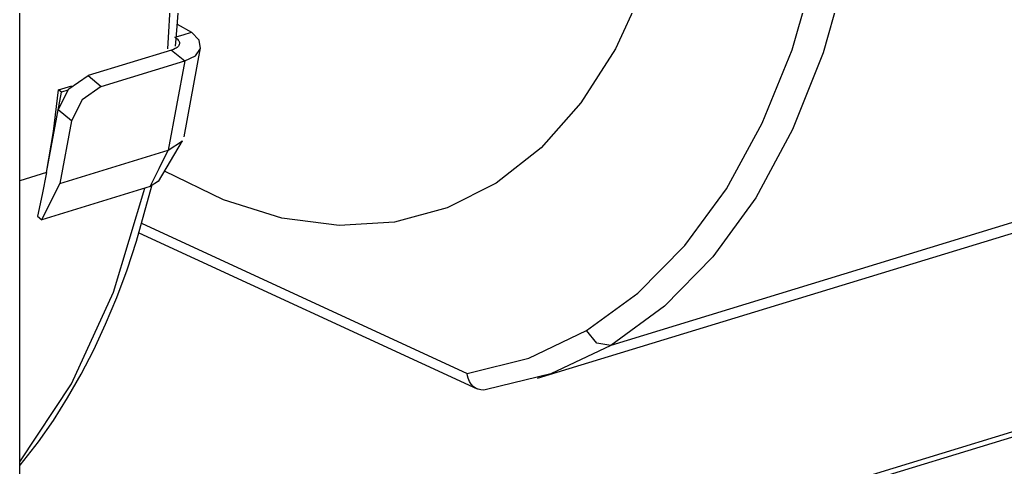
# Model space of a CAD drawing. Extents: x 594 to 813, y 174 to 240.
# Drawn here: x 735.602 to 736.306, y 230.766 to 231.085 of the extents above; entities that cross this region are included whole.
import ezdxf

# ---------------------------------------------------------------- set-up
doc = ezdxf.new("R2010")
doc.units = 0
doc.header["$MEASUREMENT"] = 0
doc.layers.add('AC.REF(S). PIPING', color=3, linetype='CONTINUOUS', lineweight=30)
doc.layers.add('LG-AIRCON', color=3, linetype='CONTINUOUS')

# ---------------------------------------------------------------- blocks, each defined once
blk = doc.blocks.new('B1-Low Static-Isometric')
at = {"layer": 'LG-AIRCON', "color": 3, "linetype": 'Continuous'}
for p, q in [((4545.564, 4415.45), (4545.564, 4528.557)), ((4658.991, 4461.216), (4545.564, 4426.561)), ((4659.636, 4461.041), (4545.564, 4426.189))]:
    blk.add_line(p, q, dxfattribs=at)
at = {"layer": 'LG-AIRCON', "color": 43, "linetype": 'Continuous'}
for p, q in [((4556.142, 4475.534), (4556.583, 4483.506)), ((4600.714, 4475.479), (4602.382, 4481.227)), ((4604.618, 4481.248), (4602.928, 4475.256)), ((4590.139, 4479.985), (4588.102, 4475.537)), ((4556.734, 4476.269), (4556.936, 4478.688)), ((4556.807, 4477.309), (4557.82, 4476.733)), ((4556.629, 4476.369), (4557.225, 4476.551)), ((4556.629, 4476.369), (4556.705, 4476.323)), ((4556.705, 4476.323), (4556.773, 4476.274)), ((4556.773, 4476.274), (4556.831, 4476.223)), ((4557.225, 4476.551), (4557.82, 4476.733)), ((4558.369, 4476.165), (4557.82, 4476.733)), ((4556.734, 4475.601), (4556.661, 4475.559)), ((4556.68, 4475.726), (4556.734, 4476.269)), ((4556.797, 4475.646), (4556.734, 4475.601)), ((4556.852, 4475.693), (4556.797, 4475.646)), ((4556.831, 4476.223), (4556.879, 4476.17)), ((4556.896, 4475.742), (4556.852, 4475.693)), ((4556.879, 4476.17), (4556.918, 4476.117)), ((4556.931, 4475.793), (4556.896, 4475.742)), ((4556.918, 4476.117), (4556.946, 4476.063)), ((4556.955, 4475.845), (4556.931, 4475.793)), ((4556.946, 4476.063), (4556.964, 4476.008)), ((4556.969, 4475.899), (4556.955, 4475.845)), ((4556.964, 4476.008), (4556.972, 4475.953)), ((4556.972, 4475.953), (4556.969, 4475.899)), ((4557.307, 4469.263), (4558.478, 4475.612)), ((4558.106, 4475.056), (4558.47, 4475.576)), ((4558.47, 4475.576), (4558.369, 4476.165)), ((4658.646, 4476.037), (4587.782, 4454.386)), ((4556.405, 4475.457), (4550.448, 4473.637)), ((4556.541, 4475.504), (4556.405, 4475.457)), ((4556.405, 4475.457), (4556.875, 4475.068)), ((4556.661, 4475.559), (4556.541, 4475.504)), ((4556.875, 4475.068), (4557.345, 4474.678)), ((4557.345, 4474.678), (4558.106, 4475.056)), ((4582.546, 4452.037), (4658.646, 4475.287)), ((4588.102, 4475.537), (4585.64, 4471.683)), ((4598.586, 4470.239), (4600.714, 4475.479)), ((4602.928, 4475.256), (4600.753, 4469.793)), ((4551.389, 4472.858), (4557.345, 4474.678)), ((4557.345, 4474.678), (4556.172, 4468.313)), ((4549.081, 4472.691), (4550.448, 4473.637)), ((4550.448, 4473.637), (4551.389, 4472.858)), ((4548.341, 4472.622), (4549.289, 4472.911)), ((4551.389, 4472.858), (4550.022, 4471.913)), ((4547.488, 4466.726), (4548.544, 4472.454)), ((4547.966, 4469.635), (4548.341, 4472.622)), ((4548.309, 4471.181), (4549.081, 4472.691)), ((4548.544, 4472.454), (4548.341, 4472.622)), ((4548.999, 4472.593), (4548.544, 4472.454)), ((4550.022, 4471.913), (4549.25, 4470.403)), ((4585.64, 4471.683), (4582.788, 4468.479)), ((4547.488, 4466.726), (4548.309, 4471.181)), ((4549.25, 4470.403), (4548.309, 4471.181)), ((4549.25, 4470.403), (4548.428, 4465.947)), ((4596.022, 4465.566), (4598.586, 4470.239)), ((4547.488, 4466.726), (4547.966, 4469.635)), ((4600.753, 4469.793), (4598.118, 4464.922)), ((4556.172, 4468.314), (4557.197, 4468.987)), ((4556.335, 4467.537), (4557.191, 4468.983)), ((4548.428, 4465.947), (4556.172, 4468.313)), ((4555.526, 4467.014), (4556.172, 4468.314)), ((4582.788, 4468.479), (4579.587, 4465.97)), ((4555.479, 4466.09), (4556.335, 4467.537)), ((4547.488, 4466.726), (4545.564, 4466.138)), ((4547.488, 4466.726), (4545.564, 4466.138)), ((4547.488, 4466.726), (4547.179, 4465.147)), ((4554.88, 4465.714), (4555.526, 4467.014)), ((4560.106, 4464.764), (4555.911, 4466.815)), ((4547.136, 4463.348), (4548.428, 4465.947)), ((4554.88, 4465.714), (4547.136, 4463.348)), ((4553.898, 4461.813), (4554.987, 4465.763)), ((4555.466, 4466.114), (4554.879, 4465.714)), ((4579.587, 4465.97), (4576.083, 4464.195)), ((4547.179, 4465.147), (4546.839, 4463.595)), ((4552.256, 4458.182), (4554.497, 4465.597)), ((4593.05, 4461.512), (4596.022, 4465.566)), ((4564.281, 4463.464), (4560.106, 4464.764)), ((4598.118, 4464.922), (4595.054, 4460.699)), ((4576.083, 4464.195), (4572.328, 4463.177)), ((4546.839, 4463.595), (4547.136, 4463.348)), ((4554.256, 4463.114), (4577.509, 4452.387)), ((4568.375, 4462.932), (4564.281, 4463.464)), ((4572.328, 4463.177), (4568.375, 4462.932)), ((4554.067, 4462.423), (4578.215, 4451.284)), ((4553.225, 4459.78), (4553.898, 4461.813)), ((4589.704, 4458.123), (4593.05, 4461.512)), ((4595.054, 4460.699), (4591.595, 4457.174)), ((4552.493, 4457.809), (4553.225, 4459.78)), ((4549.26, 4451.636), (4552.256, 4458.182)), ((4586.021, 4455.437), (4589.704, 4458.123)), ((4551.701, 4455.908), (4552.493, 4457.809)), ((4591.595, 4457.174), (4587.782, 4454.386)), ((4550.85, 4454.077), (4551.701, 4455.908)), ((4581.907, 4453.473), (4586.021, 4455.437)), ((4586.773, 4454.543), (4586.021, 4455.437)), ((4587.782, 4454.386), (4586.773, 4454.543)), ((4549.943, 4452.32), (4550.85, 4454.077)), ((4587.782, 4454.386), (4583.487, 4452.346)), ((4577.509, 4452.387), (4581.907, 4453.473)), ((4577.51, 4452.382), (4577.509, 4452.387)), ((4577.51, 4452.377), (4577.51, 4452.382)), ((4577.542, 4452.204), (4577.51, 4452.377)), ((4583.487, 4452.346), (4578.89, 4451.24)), ((4548.98, 4450.638), (4549.943, 4452.32)), ((4577.588, 4452.039), (4577.542, 4452.204)), ((4577.682, 4451.819), (4577.588, 4452.039)), ((4577.805, 4451.624), (4577.682, 4451.819)), ((4545.564, 4446.078), (4549.26, 4451.636)), ((4577.95, 4451.463), (4577.805, 4451.624)), ((4578.117, 4451.337), (4577.95, 4451.463)), ((4578.298, 4451.25), (4578.117, 4451.337)), ((4578.491, 4451.204), (4578.298, 4451.25)), ((4578.691, 4451.201), (4578.491, 4451.204)), ((4578.89, 4451.24), (4578.691, 4451.201)), ((4547.965, 4449.036), (4548.98, 4450.638)), ((4546.895, 4447.513), (4547.965, 4449.036)), ((4545.589, 4445.848), (4546.895, 4447.513))]:
    blk.add_line(p, q, dxfattribs=at)
blk = doc.blocks.new('A$C66FF4859')
at = {"layer": 'LG-AIRCON'}
blk.add_blockref('B1-Low Static-Isometric', (-9043.256, -2648.868), dxfattribs=at)

msp = doc.modelspace()

# ---------------------------------------------------------------- block references
at = {"layer": 'AC.REF(S). PIPING', "linetype": 'Continuous', "xscale": 0.0099999999999909, "yscale": 0.0099999999999909, "zscale": 0.0099999999999909}
msp.add_blockref('A$C66FF4859', (780.57912, 212.79731), dxfattribs=at)

doc.saveas('drawing.dxf')
